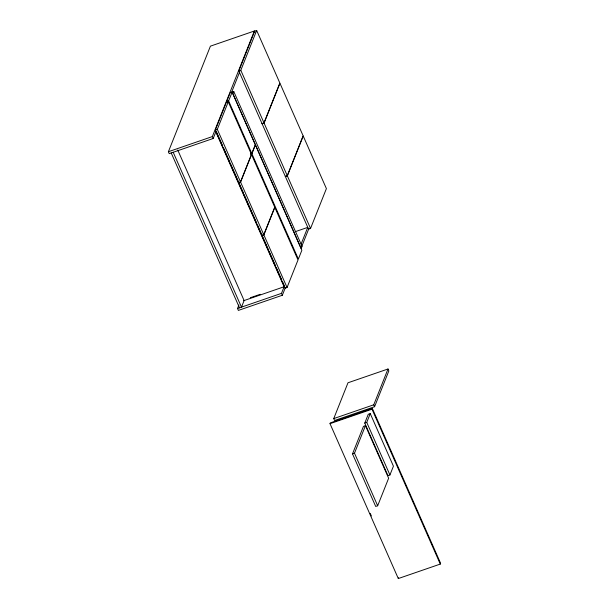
<?xml version="1.0" encoding="UTF-8"?>
<svg xmlns="http://www.w3.org/2000/svg" width="609" height="609" viewBox="0 0 609 609"><rect width="100%" height="100%" fill="white"/><g stroke="black" fill="none" stroke-linecap="round" stroke-linejoin="round"><path stroke-width="0.91" d="M222.666 145.878L216.142 131.087L213.203 138.479L169.241 153.635L168.396 151.725L210.417 46.155L254.379 30.998L254.935 32.269M213.203 138.479L212.366 136.576L254.379 30.998M215.335 130.022L226.297 102.487L228.276 101.802L251.456 154.382L240.502 181.916L238.522 182.601L215.335 130.022L217.314 129.336L228.276 101.802M310.544 228.466L287.357 175.887L303.221 136.028L326.401 188.607L310.544 228.466L308.565 229.144L238.827 70.987L254.691 31.135L256.671 30.45L279.851 83.03L263.994 122.881L262.015 123.566M231.412 92.728L239.809 71.611M251.806 153.498L228.626 100.919L232.128 92.126L255.308 144.706L251.806 153.498L250.489 153.955M263.994 122.881L240.806 70.301L256.671 30.45M233.78 91.533L232.904 93.725L301.196 248.609L302.072 246.409L233.78 91.533L230.149 92.804L226.647 101.604L228.626 100.919M240.593 182.129L251.547 154.595L274.735 207.167L263.773 234.709L261.794 235.386L238.614 182.814L240.593 182.129L263.773 234.709M251.898 153.712L255.399 144.912L301.858 250.284L298.357 259.076L251.898 153.712L250.581 154.168M287.265 175.674L264.085 123.094L279.942 83.243L303.13 135.815L287.265 175.674L285.286 176.359M263.864 234.922L274.826 207.38L298.007 259.959L287.052 287.501L285.073 288.179L261.885 235.599L263.864 234.922L287.052 287.501M285.484 287.341L282.332 295.258L238.363 310.415L237.525 308.512L238.926 304.995M282.332 295.258L281.487 293.355L284.433 285.964M301.097 244.087L307.751 227.37L295.19 231.702M301.234 247.749L308.938 228.398M330.009 423.674L330.329 422.882L372.312 408.403L440.604 563.287L440.284 564.079L398.301 578.55L330.009 423.674L372 409.195L372.312 408.403M333.74 418.589L347.99 382.779L388.002 368.993L388.839 370.896L374.588 406.705L334.585 420.492L333.74 418.589L373.751 404.802L388.002 368.993M352.512 453.872L363.474 426.33L365.453 425.653L388.633 478.225L377.671 505.767L375.7 506.452L352.512 453.872L354.491 453.187L365.453 425.653M364.768 423.08L368.27 414.28L370.249 413.595L393.429 466.174L389.927 474.974L387.948 475.652L364.768 423.08L366.747 422.395L370.249 413.595M398.301 578.55L398.613 577.758M238.827 70.987L240.806 70.301M168.396 151.725L212.366 136.576M262.106 123.779L264.085 123.094M285.377 176.564L287.357 175.887M250.337 297.717L260.203 294.314M243.737 300.679L284.114 286.755L215.83 131.879M237.525 308.512L281.487 293.355M373.751 404.802L374.588 406.705M372 409.195L440.284 564.079M366.747 422.395L389.927 474.974M217.314 129.336L240.502 181.916M223.434 147.622L229.958 162.413M230.72 164.148L243.379 192.863M244.148 194.606L256.808 223.32M257.577 225.056L268.318 249.424M269.087 251.159L275.611 265.95M276.372 267.694L281.746 279.874M282.515 281.617L284.045 285.096M354.491 453.187L377.671 505.767M370.226 513.372L371.376 515.983M177.737 150.02L244.11 300.549L241.484 307.149L173.2 152.265M171.22 152.95L239.504 307.827"/></g></svg>
